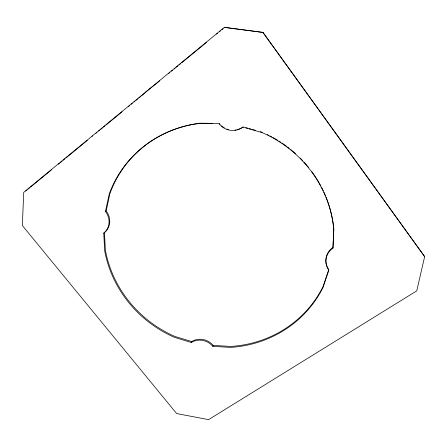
<?xml version="1.0" encoding="UTF-8"?>
<svg xmlns="http://www.w3.org/2000/svg" width="447" height="447" viewBox="0 0 447 447"><rect width="100%" height="100%" fill="white"/><g stroke="black" fill="none" stroke-linecap="round" stroke-linejoin="round"><path stroke-width="0.67" d="M332.959 248.135L333.825 229.546A116.863 111.353 27.3 0 0 262.037 132.552L242.939 127.138A17.869 17.483 82.7 0 1 218.991 123.668L199.468 123.456A116.863 111.353 27.3 0 0 109.258 193.964L105.475 211.453A16.472 15.064 46.3 0 1 103.749 233.161L104.682 250.767A116.863 111.353 27.3 0 0 174.28 337.289L191.327 342.497A15.746 14.164 22.4 0 1 212.861 346.364L230.674 347.386A116.863 111.353 27.3 0 0 323.086 287.337L328.824 270.234A17.243 16.148 -3.1 0 1 332.959 248.135L333.758 228.925A116.471 111.012 27.3 0 0 326.075 197.211M328.774 269.485L323.058 286.544A116.471 111.012 27.3 0 1 230.937 346.431L213.185 345.414A15.695 14.125 22.4 0 0 191.713 341.569L174.721 336.379A116.471 111.012 27.3 0 1 105.363 250.119L104.442 232.563A16.416 15.019 46.3 0 0 106.162 210.917L109.94 193.49A116.471 111.012 27.3 0 1 199.87 123.204L212.375 123.338M424.65 256.623L416.755 290.852L208.57 419.644L176.638 413.553L22.35 225.534L23.73 192.344L224.349 27.356L263.026 32.43L424.65 256.623L262.836 32.357M212.861 346.364L213.185 345.414M191.327 342.497L191.713 341.569M242.939 127.138L243.19 126.87A17.807 17.422 83 0 1 237.189 129.691M103.749 233.161L104.442 232.563M25.753 190.998L26.82 190.12M27.893 189.237L29.502 187.919M30.569 187.036L51.461 169.86M58.423 164.138L59.496 163.256M60.569 162.373L62.172 161.054M63.245 160.171L64.849 158.853M65.921 157.97L87.349 140.352M95.915 133.312L96.982 132.429M98.591 131.111L99.659 130.233M100.731 129.351L102.335 128.032M103.408 127.149L105.011 125.83M106.079 124.953L122.137 111.756M128.557 106.475L129.624 105.593M131.234 104.274L132.301 103.391M133.904 102.072L134.977 101.195M136.044 100.312L137.654 98.994M138.721 98.116L140.33 96.792M141.397 95.915L145.677 92.395M159.652 80.907L145.621 92.099M168.787 73.397L169.86 72.515M171.475 71.185L172.548 70.302M174.162 68.978L175.235 68.095M176.308 67.212L177.923 65.882M178.996 64.999L180.61 63.675M181.683 62.792L206.408 42.465M216.616 34.067L217.695 33.184M219.304 31.86L220.382 30.977M221.991 29.647L223.07 28.764M105.475 211.453L106.162 210.917M91.948 136.24L92.702 135.949M263.026 32.43L224.349 27.356M245.816 127.613L247.783 128.172M249.096 128.54L251.063 129.099M252.376 129.474L255.656 130.401M260.255 131.703L262.221 132.262M267.272 134.586A116.471 111.012 27.3 0 1 268.53 135.206M269.776 135.838A116.471 111.012 27.3 0 1 271.642 136.821M272.871 137.497A116.471 111.012 27.3 0 1 277.732 140.33M278.928 141.073A116.471 111.012 27.3 0 1 280.699 142.213M281.873 142.99A116.471 111.012 27.3 0 1 286.438 146.214M287.55 147.046A116.471 111.012 27.3 0 1 289.198 148.315M290.813 149.611A116.471 111.012 27.3 0 1 295.556 153.679M300.11 158.009A116.471 111.012 27.3 0 1 302.541 160.518M303.96 162.049A116.471 111.012 27.3 0 1 308.475 167.318M311.822 171.659A116.471 111.012 27.3 0 1 320.784 185.879M321.438 187.12A116.471 111.012 27.3 0 1 323.298 190.875M323.891 192.137A116.471 111.012 27.3 0 1 325.55 195.937M328.383 268.915A17.182 16.098 -3.1 0 1 327.673 267.725M327.36 267.11A17.182 16.098 -3.1 0 1 332.892 247.459M228.423 129.563A17.807 17.422 83 0 1 226.841 129.038M224.338 127.825A17.807 17.422 83 0 1 221.628 125.864M220.041 124.277A17.807 17.422 83 0 1 219.326 123.411M236.105 129.926A17.807 17.422 83 0 1 235.01 130.088"/></g></svg>
